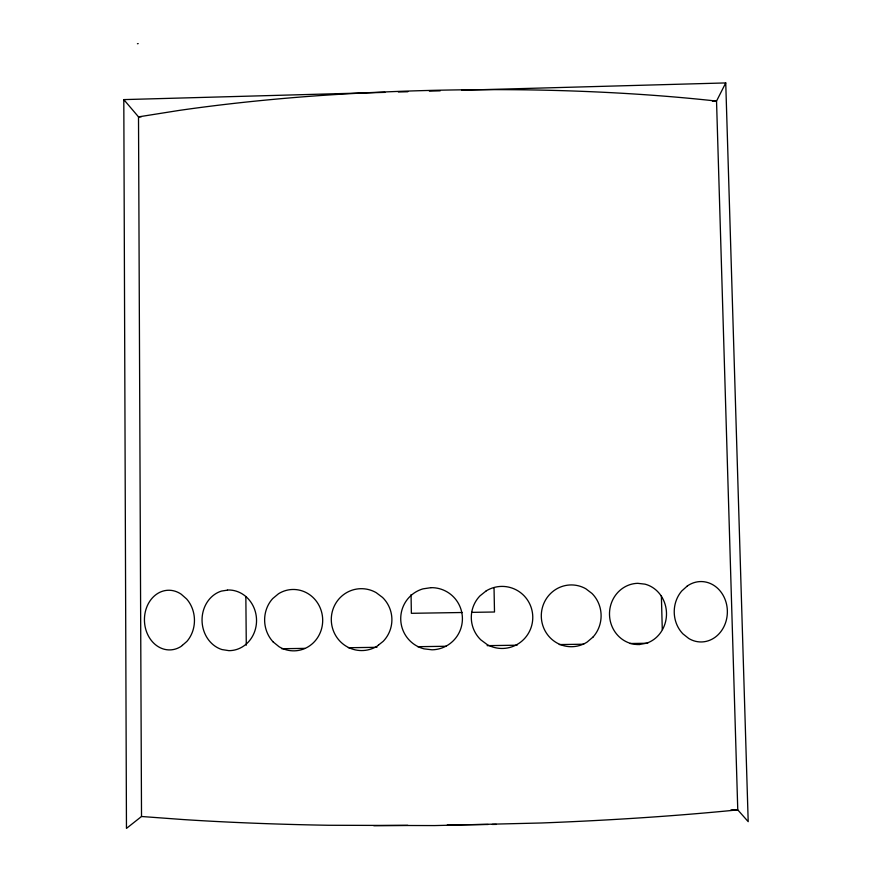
<?xml version="1.0" encoding="UTF-8"?>
<svg xmlns="http://www.w3.org/2000/svg" width="872" height="872" viewBox="0 0 872 872"><rect width="100%" height="100%" fill="white"/><g stroke="black" fill="none" stroke-linecap="round" stroke-linejoin="round"><path stroke-width="1.31" d="M725.744 82.927L716.533 101.087L737.767 809.87L748.198 821.653L725.744 82.927L461.757 90.241M730.954 809.946L737.767 809.87A531.375 71.417 -1 0 1 541.392 822.983L434.474 825.577L328.722 825.272A531.375 71.417 -1 0 1 183.436 819.571L141.515 816.497L126.462 828.4L123.802 99.604L384.912 92.367M137.416 43.742L138.201 43.6M639.34 644.528L646.588 643.198A30.618 28.089 -89.1 0 0 666.491 612.983A30.618 28.089 -89.1 0 0 645.04 584.164L637.759 583.324A30.618 28.907 -89.9 0 0 609.506 614.782A30.618 28.907 -89.9 0 0 639.34 644.539M398.395 91.996L407.834 91.734M429.395 91.135L440.186 90.83M141.231 116.794L138.506 116.87L123.802 99.604M712.446 101.196L716.533 101.087A518.655 109.076 -1.1 0 0 525.631 89.838C456.95 88.988 388.247 90.852 319.719 95.582A518.655 109.076 -1.1 0 0 179.109 110.428L138.506 116.87L141.515 816.497M462.324 612.504L411.366 613.31L411.061 594.617M471.708 612.362L494.5 612.002L494.032 587.935M281.689 648.724L304.818 648.376M348.364 647.733L376.933 647.307M417.753 646.697L446.322 646.261M487.143 645.651L517.074 645.204M559.246 644.572L583.739 644.212M629.998 643.514L647.678 643.253M373.805 825.719L407.845 825.348M447.325 824.912L488.167 824.476M492.255 824.432L496.342 824.389M273.11 641.879L279.105 646.752A30.694 29.168 86.6 0 0 316.046 639.808A30.694 29.168 86.6 0 0 315.631 600.285A30.694 29.168 86.6 0 0 278.56 593.712L272.685 598.606A30.694 28.405 86.1 0 0 273.11 641.879M661.379 595.816L662.284 629.54M245.85 596.524L246.286 645.204M687.278 586.017L681.751 590.987A30.193 27.348 89.7 0 0 682.939 633.879L688.749 638.478A30.204 26.334 -89.9 0 0 727.357 610.771A30.204 26.334 -89.9 0 0 687.278 586.017M182.368 645.345L181.54 646.108A29.833 24.721 88 0 1 144.436 619.894A29.833 24.721 88 0 1 181.234 594.235L186.63 598.977A29.822 25.888 88.2 0 1 186.902 641.389L182.368 645.345M593.047 637.04L587.03 642.141A30.891 30.03 -89.1 0 1 548.815 636.288A30.891 30.03 -89.1 0 1 547.878 596.546A30.891 30.03 -89.1 0 1 585.777 588.731L592.001 593.472A30.891 29.441 -87.7 0 1 593.047 637.04M486.238 590.856L479.949 595.892A31.043 30.847 77.1 0 0 480.788 639.83L487.285 644.648A31.043 30.705 -87.8 0 0 532.77 616.798A31.043 30.705 -87.8 0 0 486.238 590.856M378.481 645.073L376.944 646.305A30.956 30.215 84.4 0 1 331.295 619.948A30.956 30.215 84.4 0 1 376.159 592.633L382.568 597.462A30.934 30.564 88.7 0 1 383.222 641.302L378.481 645.073M227.45 590.148L221.477 591.074A30.335 26.738 87.3 0 0 202.042 620.243A30.335 26.738 87.3 0 0 221.935 649.553L228.9 650.654A30.335 27.719 87.6 0 0 256.542 620.286A30.335 27.719 87.6 0 0 228.41 589.995L227.45 590.148M430.975 587.673L423.029 588.851A31.076 30.793 79 0 0 424.021 648.844L432.032 649.803A31.076 30.902 -88.2 0 0 462.411 618.193A31.076 30.902 -88.2 0 0 430.975 587.663"/></g></svg>
